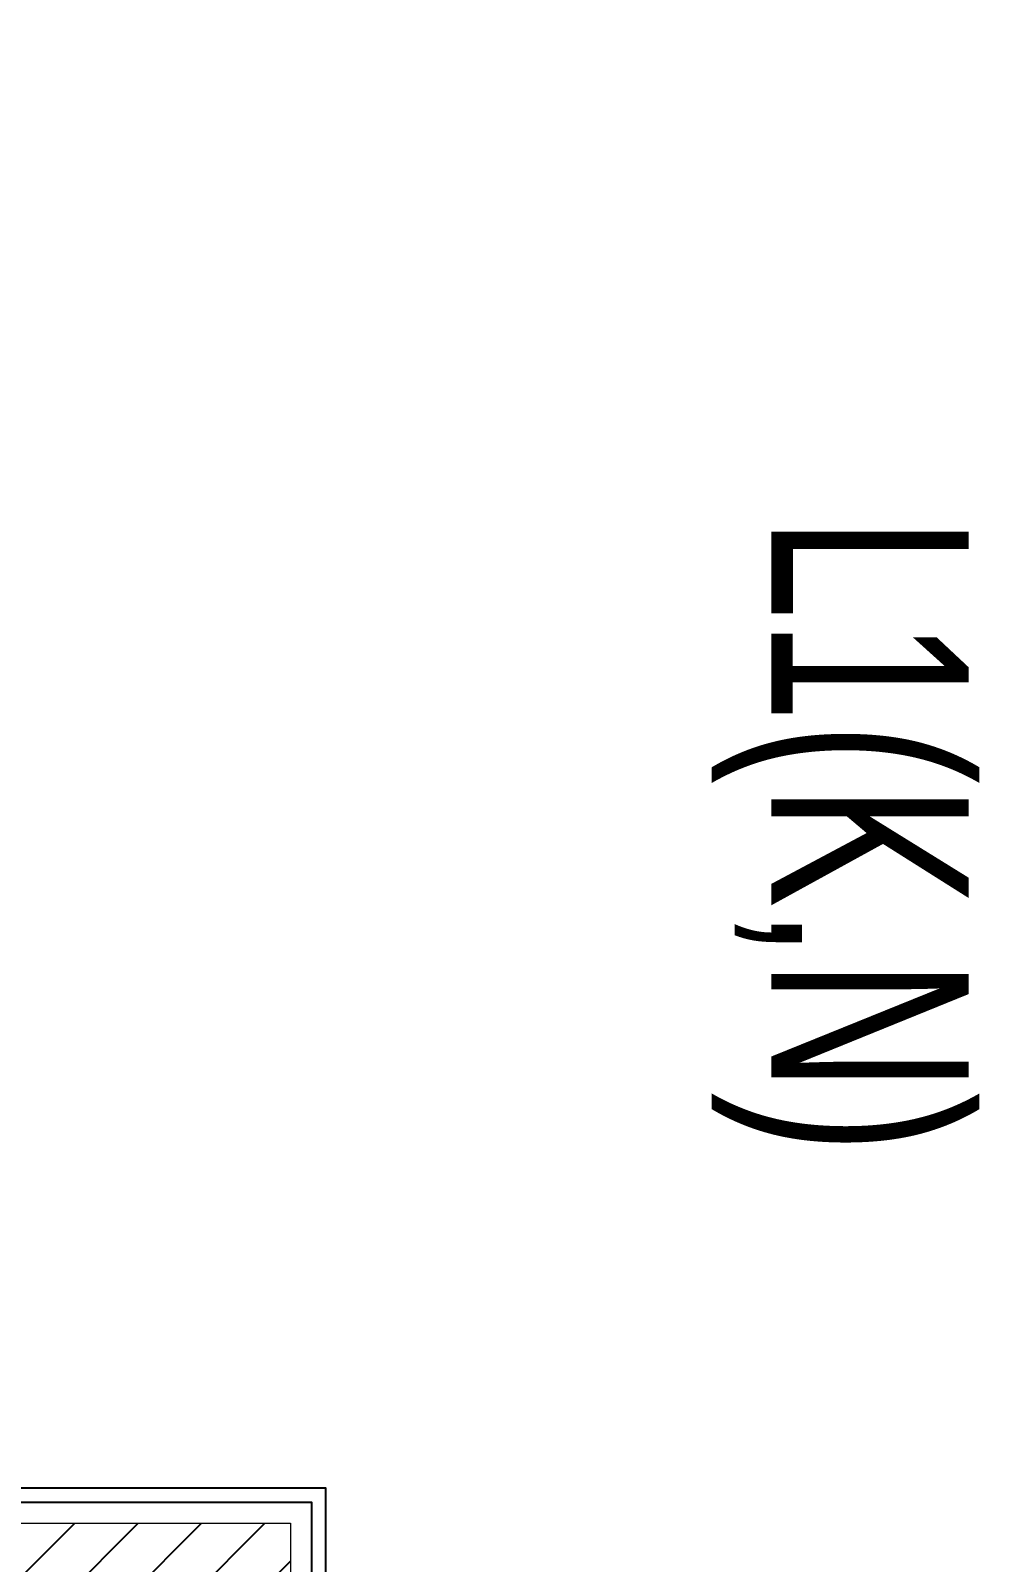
# Model space of a CAD drawing. Header units: millimetres. Extents: x -343543 to 400519, y -115663 to 104219.
# Drawn here: x -85146 to -84473, y 4427 to 5512 of the extents above; entities that cross this region are included whole.
import ezdxf

# ---------------------------------------------------------------- set-up
doc = ezdxf.new("R2010")
doc.units = ezdxf.units.MM
for name, color, linetype, lineweight in [('A-SYMBOLS', 10, 'Continuous', 13), ('SME-E-LTG-NOTE', 54, 'Continuous', 18), ('XREF MAT BANG TUONG XAY$0$01.Xref _MB T1$0$A-TEXT', 8, 'Continuous', 25), ('XREF MAT BANG TUONG XAY$0$A-WALL-INT', 8, 'Continuous', 9)]:
    doc.layers.add(name, color=color, linetype=linetype, lineweight=lineweight)
for name, color, linetype in [('XREF MAT BANG TUONG XAY$0$A-FNSH', 8, 'Continuous'), ('XREF MAT BANG TUONG XAY$0$A-FURN', 8, 'Continuous'), ('XREF MAT BANG TUONG XAY$0$A-PATT', 8, 'Continuous')]:
    doc.layers.add(name, color=color, linetype=linetype)
doc.styles.add('SME-TEXT', font='sme.shx', dxfattribs={"width": 0.7})

# ---------------------------------------------------------------- blocks, each defined once
blk = doc.blocks.new('*U224')
at = {"layer": 'XREF MAT BANG TUONG XAY$0$A-PATT'}
h = blk.add_hatch(dxfattribs=at)
h.set_pattern_fill('ANSI31', color=8, scale=10)
h.set_pattern_definition([(45, (36991.79, -11178.564), (-22.45064, 22.45064), [])])
h.paths.add_polyline_path([(-38.7, 47.5), (1506.3, 47.5), (1506.3, -47.5), (-38.7, -47.5)])
at = {"layer": 'XREF MAT BANG TUONG XAY$0$A-WALL-INT', "color": 8}
blk.add_lwpolyline([(-38.7, 47.5), (1506.3, 47.5), (1506.3, -47.5), (-38.7, -47.5)], close=True, dxfattribs=at)
blk = doc.blocks.new('XREF MAT BANG TUONG XAY$0$01.Xref _MB T1$0$Phong tam')
at = {"layer": 'XREF MAT BANG TUONG XAY$0$A-FURN', "color": 8, "rotation": 180}
blk.add_blockref('*U224', (-2938.7, 1407.5), dxfattribs=at)
blk = doc.blocks.new('01.Xref _MB T1')
at = {"layer": 'XREF MAT BANG TUONG XAY$0$01.Xref _MB T1$0$A-TEXT', "color": 8}
blk.add_blockref('XREF MAT BANG TUONG XAY$0$01.Xref _MB T1$0$Phong tam', (8605.00011, 2999.99999), dxfattribs=at)
at = {"layer": 'XREF MAT BANG TUONG XAY$0$A-FNSH', "color": 8}
for points in [[(3540.00133, 10224.99984), (5475.00011, 10224.99984), (5475.00011, 9964.99997), (4184.98961, 9965.00167), (4184.98236, 4479.99998), (5730.00011, 4479.99998), (5730.00011, 4134.99998)], [(4174.98235, 4469.99998), (5720.00011, 4469.99998), (5720.00011, 4144.99998), (5595.00011, 4144.99998), (5595.00011, 4344.99988), (4174.98221, 4345.00177)]]:
    blk.add_lwpolyline(points, dxfattribs=at)

msp = doc.modelspace()

# ---------------------------------------------------------------- block references
at = {"layer": 'A-SYMBOLS'}
msp.add_blockref('01.Xref _MB T1', (-90666.5, 0), dxfattribs=at)

# ---------------------------------------------------------------- next in the draw order: texts
at = {"layer": 'SME-E-LTG-NOTE', "style": 'SME-TEXT', "width": 0.7}
msp.add_text('L1(K,N)', height=140, rotation=270, dxfattribs=at).set_placement((-84620.7, 5168.1))

doc.saveas('drawing.dxf')
